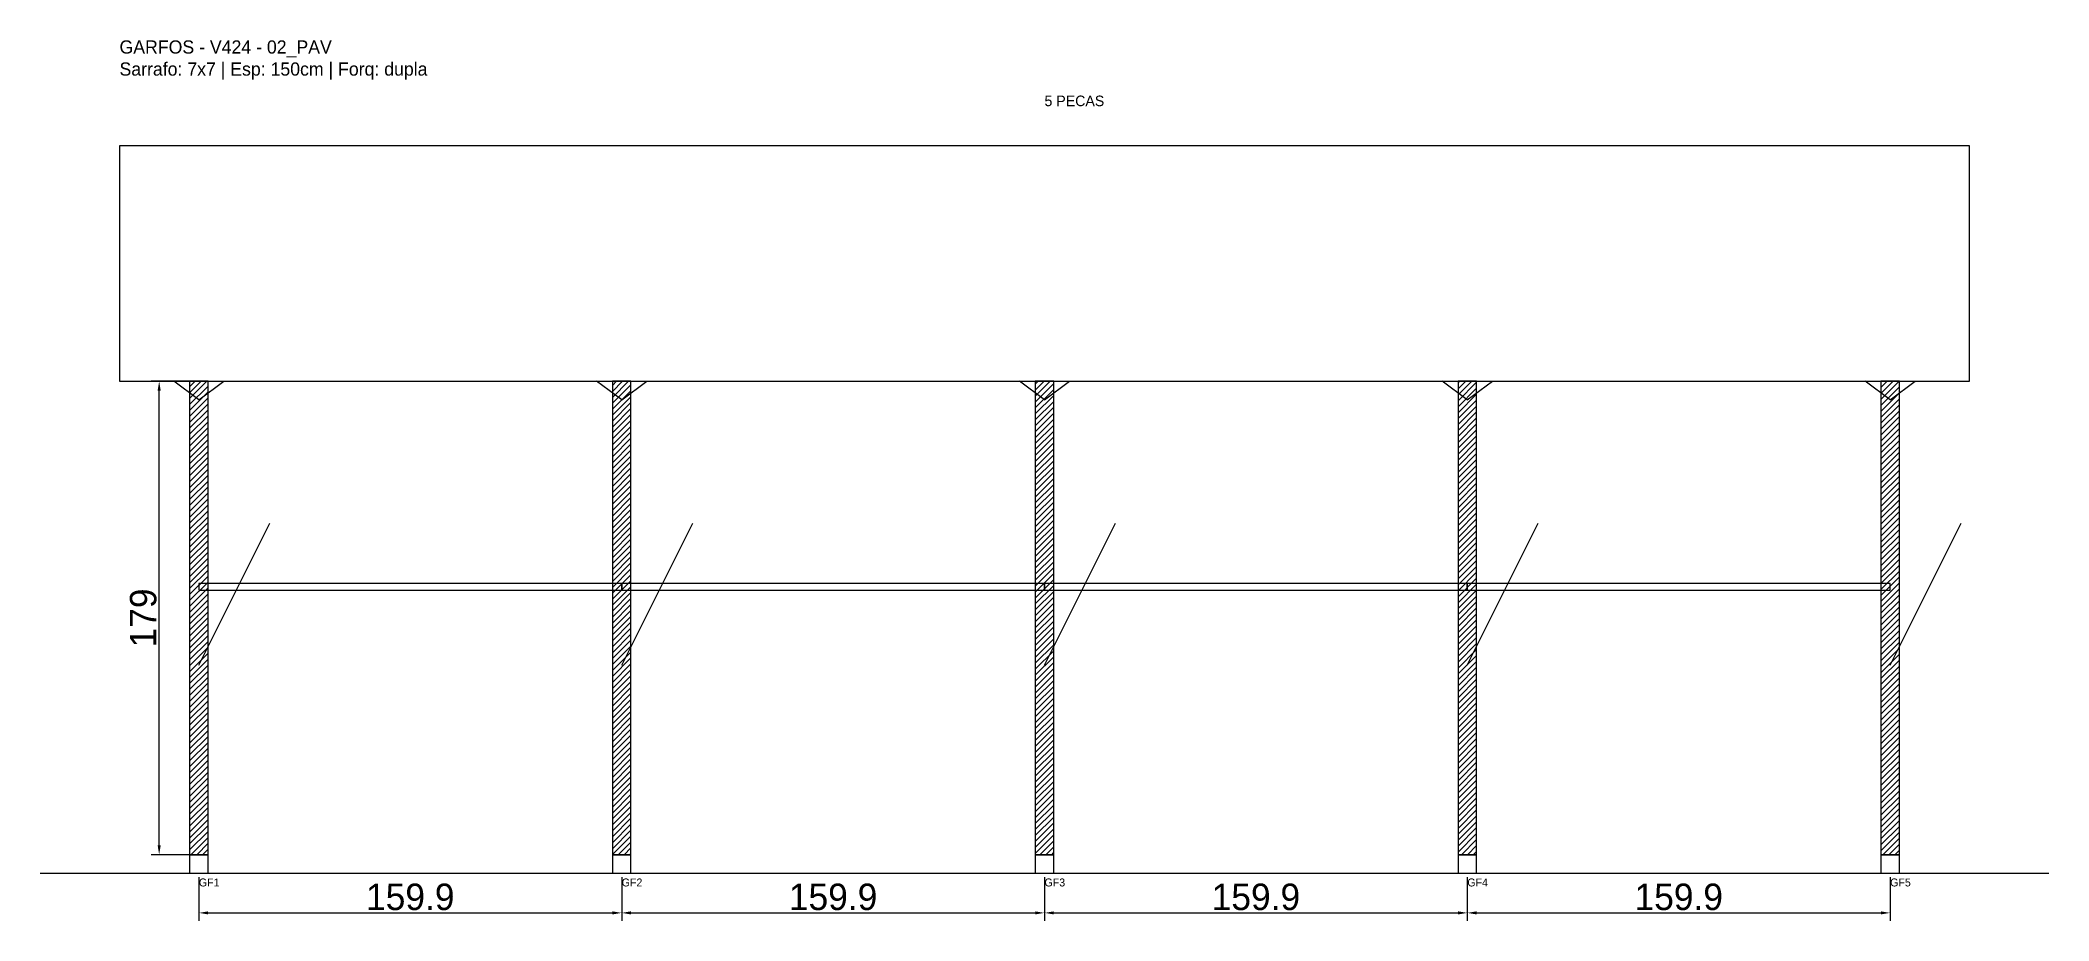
# Model space of a CAD drawing. Header units: metres. Extents: x -30 to 730, y -25 to 308.
import ezdxf

# ---------------------------------------------------------------- set-up
doc = ezdxf.new("R2010")
doc.units = ezdxf.units.M
for name, color, linetype in [('BARRA_ANCORAGEM', 1, 'Continuous'), ('COTA', 241, 'Continuous'), ('GARFOS OK', 3, 'Continuous'), ('NOME DA VIGA', 6, 'Continuous'), ('SARR_7x7', 40, 'Continuous'), ('TIRAS REESCORAMENTO', 252, 'Continuous'), ('VIGAS', 3, 'Continuous')]:
    doc.layers.add(name, color=color, linetype=linetype)
doc.dimstyles.new('EZ DXF', dxfattribs={"dimtxt": 10, "dimasz": 3.5, "dimexe": 3, "dimexo": 1.5, "dimgap": 1, "dimtad": 1, "dimdec": 1, "dimdsep": 46, "dimcen": 2.5, "dimazin": 3, "dimtfac": 1, "dimtmove": 0, "dimatfit": 3})

msp = doc.modelspace()

# ---------------------------------------------------------------- hatches: boundary and pattern name
at = {"layer": 'COTA'}
h = msp.add_hatch(dxfattribs=at)
h.set_pattern_fill('ANSI31', scale=0.5)
h.paths.add_polyline_path([(26.5, 0), (33.5, 0), (33.5, 179), (26.5, 179)])
h = msp.add_hatch(dxfattribs=at)
h.set_pattern_fill('ANSI31', scale=0.5)
h.paths.add_polyline_path([(186.375, 0), (193.375, 0), (193.375, 179), (186.375, 179)])
h = msp.add_hatch(dxfattribs=at)
h.set_pattern_fill('ANSI31', scale=0.5)
h.paths.add_polyline_path([(346.25, 0), (353.25, 0), (353.25, 179), (346.25, 179)])
h = msp.add_hatch(dxfattribs=at)
h.set_pattern_fill('ANSI31', scale=0.5)
h.paths.add_polyline_path([(506.125, 0), (513.125, 0), (513.125, 179), (506.125, 179)])
h = msp.add_hatch(dxfattribs=at)
h.set_pattern_fill('ANSI31', scale=0.5)
h.paths.add_polyline_path([(666, 0), (673, 0), (673, 179), (666, 179)])

# ---------------------------------------------------------------- linework, layer by layer
at = {"layer": 'BARRA_ANCORAGEM'}
for p, q in [((30, 71.6), (56.85, 125.3)), ((189.875, 71.6), (216.725, 125.3)), ((349.75, 71.6), (376.6, 125.3)), ((509.625, 71.6), (536.475, 125.3)), ((669.5, 71.6), (696.35, 125.3))]:
    msp.add_line(p, q, dxfattribs=at)
at = {"layer": 'GARFOS OK'}
for p, q in [((30, 172), (20.5, 179)), ((20.5, 179), (39.5, 179)), ((30, 172), (39.5, 179)), ((189.875, 172), (180.375, 179)), ((180.375, 179), (199.375, 179)), ((189.875, 172), (199.375, 179)), ((349.75, 172), (340.25, 179)), ((340.25, 179), (359.25, 179)), ((349.75, 172), (359.25, 179)), ((509.625, 172), (500.125, 179)), ((500.125, 179), (519.125, 179)), ((509.625, 172), (519.125, 179)), ((669.5, 172), (660, 179)), ((660, 179), (679, 179)), ((669.5, 172), (679, 179))]:
    msp.add_line(p, q, dxfattribs=at)
at = {"layer": 'GARFOS OK', "linetype": 'CONTINUOUS'}
msp.add_line((-30, -7), (729.5, -7), dxfattribs=at)
at = {"layer": 'GARFOS OK'}
for points in [[(26.5, 0), (33.5, 0), (33.5, 179), (26.5, 179), (26.5, 0)], [(186.375, 0), (193.375, 0), (193.375, 179), (186.375, 179), (186.375, 0)], [(346.25, 0), (353.25, 0), (353.25, 179), (346.25, 179), (346.25, 0)], [(506.125, 0), (513.125, 0), (513.125, 179), (506.125, 179), (506.125, 0)], [(666, 0), (673, 0), (673, 179), (666, 179), (666, 0)]]:
    msp.add_lwpolyline(points, dxfattribs=at)
at = {"layer": 'SARR_7x7'}
for points in [[(26.5, -7), (33.5, -7), (33.5, 0), (26.5, 0), (26.5, -7)], [(186.375, -7), (193.375, -7), (193.375, 0), (186.375, 0), (186.375, -7)], [(346.25, -7), (353.25, -7), (353.25, 0), (346.25, 0), (346.25, -7)], [(506.125, -7), (513.125, -7), (513.125, 0), (506.125, 0), (506.125, -7)], [(666, -7), (673, -7), (673, 0), (666, 0), (666, -7)]]:
    msp.add_lwpolyline(points, dxfattribs=at)
at = {"layer": 'TIRAS REESCORAMENTO'}
for points in [[(30, 100), (189.875, 100), (189.875, 102.5), (30, 102.5), (30, 100)], [(189.875, 100), (349.75, 100), (349.75, 102.5), (189.875, 102.5), (189.875, 100)], [(349.75, 100), (509.625, 100), (509.625, 102.5), (349.75, 102.5), (349.75, 100)], [(509.625, 100), (669.5, 100), (669.5, 102.5), (509.625, 102.5), (509.625, 100)]]:
    msp.add_lwpolyline(points, dxfattribs=at)
at = {"layer": 'VIGAS'}
msp.add_lwpolyline([(0, 179), (699.5, 179), (699.5, 268), (0, 268), (0, 179)], dxfattribs=at)

# ---------------------------------------------------------------- texts
at = {"layer": 'NOME DA VIGA'}
for s, height, p in [('5 PECAS', 4, (349.75, 283)), ('GF1', 3, (30, -12)), ('GF2', 3, (189.875, -12)), ('GF3', 3, (349.75, -12)), ('GF4', 3, (509.625, -12)), ('GF5', 3, (669.5, -12))]:
    msp.add_text(s, height=height, dxfattribs=at).set_placement(p)
at = {"layer": 'NOME DA VIGA', "insert": (0, 293), "char_height": 5, "attachment_point": 7}
msp.add_mtext('GARFOS - V424 - 02_PAV\\PSarrafo: 7x7 | Esp: 150cm | Forq: dupla', dxfattribs=at)

# ---------------------------------------------------------------- dimensions: what is measured, and where the dimension line sits
at = {"layer": 'COTA'}
msp.add_linear_dim(base=(15, 0), p1=(30, 0), p2=(30, 179), angle=90, dimstyle='EZ DXF', dxfattribs=at).render()
for base, p1, p2 in [((30, -22), (30, -7), (189.875, -7)), ((189.875, -22), (189.875, -7), (349.75, -7)), ((349.75, -22), (349.75, -7), (509.625, -7)), ((509.625, -22), (509.625, -7), (669.5, -7))]:
    msp.add_linear_dim(base=base, p1=p1, p2=p2, dimstyle='EZ DXF', dxfattribs=at).render()

doc.saveas('drawing.dxf')
